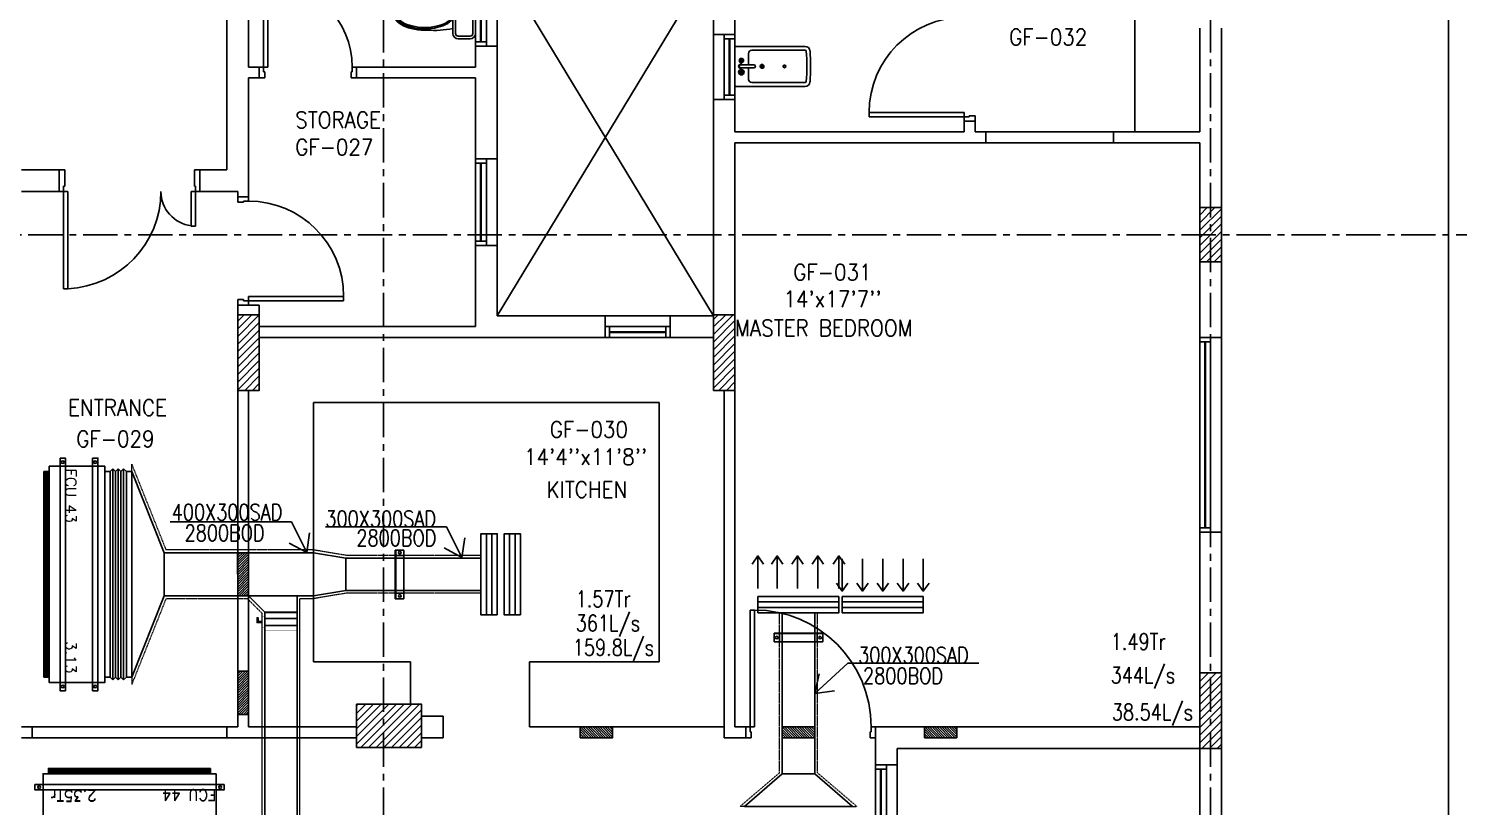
# Model space of a CAD drawing. Header units: millimetres. Extents: x -1288794 to 2153086, y -2701644 to -1428868.
# Drawn here: x 1112836 to 1126062, y -1500654 to -1493463 of the extents above; entities that cross this region are included whole.
import ezdxf

# ---------------------------------------------------------------- set-up
doc = ezdxf.new("R2010")
doc.units = ezdxf.units.MM
doc.header["$LTSCALE"] = 100
for name, pattern in [('CENTER', [50.8, 31.75, -6.35, 6.35, -6.35]), ('DASHED2', [9.525, 6.35, -3.175]), ('HIDDEN', [9.525, 6.35, -3.175])]:
    doc.linetypes.add(name, pattern=pattern)
for name, color, linetype in [('A-ANNO-TEXT', 8, 'Continuous'), ('A-AREA', 8, 'CENTER'), ('A-DOOR', 4, 'Continuous'), ('A-FLOR-OVHD', 4, 'DASHED2'), ('A-FLOR-PFIX', 8, 'Continuous'), ('A-FLOR-SPCL', 8, 'Continuous'), ('A-GLAZ', 5, 'Continuous'), ('A-GRID', 253, 'CENTER'), ('A-WALL-FULL', 8, 'Continuous'), ('AC- VD', 5, 'Continuous'), ('AC-FD', 1, 'Continuous'), ('AC-HLTEXT', 100, 'Continuous'), ('AC-SAD', 3, 'Continuous'), ('AC-SAD TEXT', 3, 'Continuous'), ('AC-WALL OPENING', 1, 'Continuous'), ('FCU-AC', 160, 'Continuous'), ('L1-E014-C22-VAC (08-08-2010)$0$ETA-AC-DAMPER', 4, 'Continuous'), ('M-HANGER', 30, 'Continuous'), ('RETURN GRILL RIGHT', 1, 'Continuous'), ('S-COL- HACT.', 9, 'Continuous'), ('S-COL.', 8, 'Continuous'), ('SAD RIGHT', 3, 'Continuous'), ('SUPPLY GRILL RIGHT', 3, 'Continuous')]:
    doc.layers.add(name, color=color, linetype=linetype)
doc.layers.add('INSULATION', color=1, linetype='Continuous', lineweight=5)
doc.styles.add('ROMAND', font='romand')
doc.styles.add('ROMANS', font='romans.shx', dxfattribs={"width": 0.8})
doc.styles.add('SIMPLEX', font='simplex.shx', dxfattribs={"width": 0.8})
doc.dimstyles.new('100 of DIM2', dxfattribs={"dimscale": 0, "dimtxt": 200, "dimasz": 150, "dimexe": 75, "dimexo": 200, "dimgap": 75, "dimtad": 1, "dimdec": 0, "dimrnd": 5, "dimzin": 0, "dimdsep": 46, "dimtxsty": 'ROMANS', "dimblk": 'ARCHTICK', "dimcen": 100, "dimclrd": 94, "dimclre": 94, "dimclrt": 2, "dimadec": 0, "dimazin": 0, "dimtfac": 1, "dimtdec": 0, "dimtofl": 0, "dimtmove": 2, "dimatfit": 3, "dimldrblk": 'OPEN90', "dimfxl": 75, "dimtolj": 1, "dimtzin": 0, "dimarcsym": 0})
pattern_1 = [(45, (2220225.743, -1109556.65), (-35.355339, 35.355339), [])]

# ---------------------------------------------------------------- blocks, each defined once
blk = doc.blocks.new('W-180')
for p, q in [((1800, 100), (0, 100)), ((1800, 0), (0, 0)), ((40, 0), (40, 100)), ((1760, 100), (1760, 0))]:
    blk.add_line(p, q)
at = {"linetype": 'Continuous'}
for p, q in [((1760, 53), (40, 53)), ((1760, 47), (40, 47))]:
    blk.add_line(p, q, dxfattribs=at)
blk = doc.blocks.new('BIDET-1')
for p, q in [((175, 0), (-175, 0)), ((-185, -10), (-185, -649)), ((-15, -125), (-120, -125)), ((-39, -59), (-69, -59)), ((-54, -44), (-54, -74)), ((-15, -54), (-15, -174)), ((15, -54), (15, -174)), ((120, -125), (15, -125)), ((39, -59), (69, -59)), ((54, -44), (54, -74)), ((185, -10), (185, -649)), ((-150, -155), (-150, -649)), ((12, -250), (-12, -250)), ((-9, -259), (9, -241)), ((-9, -241), (9, -259)), ((0, -238), (0, -262)), ((150, -155), (150, -649))]:
    blk.add_line(p, q)
for centre, radius in [((-54, -59), 25), ((-54, -59), 20), ((-54, -59), 15.2), ((-54, -59), 10.2), ((54, -59), 20), ((54, -59), 15.2), ((54, -59), 10.2), ((0, -250), 17.5), ((0, -250), 12.5), ((0, -457), 12.5), ((0, -457), 10)]:
    blk.add_circle(centre, radius)
for centre, radius, start, end in [((-175, -10), 10, 90, 180), ((175, -10), 10, 0, 90), ((-120, -155), 30, 90, 180), ((0, -54), 20, 318.5904, 221.4096), ((0, -54), 15, 0, 180), ((120, -155), 30, 0, 90), ((0, -174), 15, 180, 0), ((-140, -649), 45, 180, 265.2062), ((-140, -649), 10, 180, 265.2062), ((0, 1020), 1685, 265.2062, 274.7938), ((140, -649), 10, 274.7938, 0), ((140, -649), 45, 274.7938, 0), ((0, 1020), 1720, 265.2062, 274.7938)]:
    blk.add_arc(centre, radius, start, end)
blk = doc.blocks.new('D-100-R1')
for p, q in [((-80, 980), (-80, 100)), ((-80, 980), (-40, 980)), ((-40, 980), (-40, 55)), ((-1000, 100), (-1000, 0)), ((-1000, 100), (-960, 100)), ((-960, 100), (-960, 55)), ((-960, 55), (-950, 55)), ((-950, 55), (-950, 0)), ((-80, 100), (0, 100)), ((-50, 55), (-50, 0)), ((-50, 55), (-40, 55)), ((-50, 0), (0, 0)), ((0, 100), (0, 0)), ((-1000, 0), (-950, 0))]:
    blk.add_line(p, q)
at = {"linetype": 'Continuous'}
blk.add_arc((-80, 100), 880, 90, 180, dxfattribs=at)
blk = doc.blocks.new('D-90-R1')
for p, q in [((-80, 880), (-40, 880)), ((-80, 880), (-80, 100)), ((-40, 880), (-40, 55)), ((-900, 100), (-860, 100)), ((-900, 100), (-900, 0)), ((-860, 100), (-860, 55)), ((-860, 55), (-850, 55)), ((-850, 55), (-850, 0)), ((-80, 100), (0, 100)), ((-50, 55), (-40, 55)), ((-50, 55), (-50, 0)), ((-50, 0), (0, 0)), ((0, 100), (0, 0)), ((-900, 0), (-850, 0))]:
    blk.add_line(p, q)
at = {"linetype": 'Continuous'}
blk.add_arc((-80, 100), 780, 90, 180, dxfattribs=at)
blk = doc.blocks.new('W-60')
for p, q in [((600, 100), (0, 100)), ((600, 0), (0, 0)), ((40, 0), (40, 100)), ((560, 100), (560, 0))]:
    blk.add_line(p, q)
at = {"linetype": 'Continuous'}
for p, q in [((560, 53), (40, 53)), ((560, 47), (40, 47))]:
    blk.add_line(p, q, dxfattribs=at)
blk = doc.blocks.new('D-130-R')
for p, q in [((1220, 200), (1220, 1100)), ((1220, 1100), (1260, 1100)), ((1260, 200), (1260, 1100)), ((80, 520), (40, 520)), ((40, 200), (40, 520)), ((80, 200), (80, 520)), ((0, 0), (0, 200)), ((80, 200), (0, 200)), ((40, 150), (40, 200)), ((50, 150), (40, 150)), ((50, 0), (50, 150)), ((1300, 200), (1220, 200)), ((1260, 150), (1250, 150)), ((1250, 0), (1250, 150)), ((1260, 150), (1260, 200)), ((1300, 0), (1300, 200)), ((50, 0), (0, 0)), ((1300, 0), (1250, 0))]:
    blk.add_line(p, q)
for centre, radius, start, end in [((1260, 200), 900, 92.5473, 180), ((40, 200), 320, 0, 82.8192)]:
    blk.add_arc(centre, radius, start, end)
blk = doc.blocks.new('WC-1')
for p, q in [((-210, 0), (210, 0)), ((-260, -160), (-260, -50)), ((-235, -160), (-235, -50)), ((-210, -25), (210, -25)), ((235, -50), (235, -160)), ((260, -50), (260, -160)), ((210, -185), (-210, -185)), ((210, -210), (-210, -210)), ((91, -223), (-91, -223)), ((86, -235), (-86, -235))]:
    blk.add_line(p, q)
for radius in [22.1, 17.1]:
    blk.add_circle((-6, -107), radius)
for centre, radius, start, end in [((-210, -50), 50, 90, 180), ((-210, -50), 25, 90, 180), ((210, -50), 50, 360, 90), ((210, -50), 25, 360, 90), ((-210, -160), 50, 180, 270), ((-210, -160), 25, 180, 270), ((722, -383), 904, 168.9529, 184.0632), ((178, -428), 341, 149.8586, 166.4766), ((178, -428), 328, 149.8586, 166.4766), ((69, -365), 214, 138.4152, 149.8586), ((69, -365), 201, 139.9943, 149.8586), ((-69, -365), 201, 30.1414, 40.0057), ((-69, -365), 214, 30.1414, 41.5848), ((-178, -428), 328, 13.5234, 30.1414), ((-178, -428), 341, 13.5234, 30.1414), ((210, -160), 25, 270, 360), ((210, -160), 50, 270, 360), ((352, -470), 520, 166.4766, 180), ((352, -470), 507, 166.4766, 180), ((-352, -470), 507, 360, 13.5234), ((-352, -470), 520, 360, 13.5234), ((352, -470), 532, 177.5541, 180), ((352, -470), 532, 180, 193.5234), ((352, -470), 520, 180, 193.5234), ((352, -470), 507, 180, 193.5234), ((-352, -470), 507, 346.4766, 360), ((-352, -470), 520, 346.4766, 360), ((-352, -470), 532, 346.4766, 360), ((-352, -470), 532, 360, 2.4459), ((178, -512), 353, 193.5234, 210.1414), ((178, -512), 341, 193.5234, 210.1414), ((178, -512), 328, 193.5234, 210.1414), ((-178, -512), 328, 329.8586, 346.4766), ((-178, -512), 341, 329.8586, 346.4766), ((-178, -512), 353, 329.8586, 346.4766), ((69, -575), 226, 210.1414, 234.4972), ((69, -575), 214, 210.1414, 234.4972), ((69, -575), 201, 210.1414, 234.4972), ((0, -672), 108, 234.4972, 270), ((0, -672), 95.9, 234.4972, 270), ((0, -672), 83.4, 234.4972, 270), ((0, -672), 83.4, 270, 305.5028), ((0, -672), 95.9, 270, 305.5028), ((0, -672), 108, 270, 305.5028), ((-69, -575), 201, 305.5028, 329.8586), ((-69, -575), 214, 305.5028, 329.8586), ((-69, -575), 226, 305.5028, 329.8586)]:
    blk.add_arc(centre, radius, start, end)
at = {"linetype": 'Continuous', "ltscale": 50}
blk.add_arc((-722, -383), 904, 355.9368, 11.0471, dxfattribs=at)
blk = doc.blocks.new('D-120-R1')
for p, q in [((-80, 1180), (-40, 1180)), ((-80, 1180), (-80, 100)), ((-40, 1180), (-40, 55)), ((-1200, 100), (-1160, 100)), ((-1200, 100), (-1200, 0)), ((-1160, 100), (-1160, 55)), ((-1160, 55), (-1150, 55)), ((-1150, 55), (-1150, 0)), ((-80, 100), (0, 100)), ((-50, 55), (-40, 55)), ((-50, 55), (-50, 0)), ((-50, 0), (0, 0)), ((0, 100), (0, 0)), ((-1200, 0), (-1150, 0))]:
    blk.add_line(p, q)
at = {"linetype": 'Continuous'}
blk.add_arc((-80, 100), 1080, 90, 180, dxfattribs=at)
blk = doc.blocks.new('W-120')
for p, q in [((1200, 100), (0, 100)), ((1200, 0), (0, 0)), ((40, 0), (40, 100)), ((1160, 100), (1160, 0))]:
    blk.add_line(p, q)
at = {"linetype": 'Continuous'}
for p, q in [((1160, 53), (40, 53)), ((1160, 47), (40, 47))]:
    blk.add_line(p, q, dxfattribs=at)
blk = doc.blocks.new('W-80')
for p, q in [((800, 100), (0, 100)), ((800, 0), (0, 0)), ((40, 0), (40, 100)), ((760, 100), (760, 0))]:
    blk.add_line(p, q)
at = {"linetype": 'Continuous'}
for p, q in [((760, 53), (40, 53)), ((760, 47), (40, 47))]:
    blk.add_line(p, q, dxfattribs=at)
blk = doc.blocks.new('_ArchTick')
at = {"color": 0, "linetype": 'ByBlock', "const_width": 0.15}
blk.add_lwpolyline([(-0.5, -0.5), (0.5, 0.5)], dxfattribs=at)
blk = doc.blocks.new('grill')
at = {"layer": 'SUPPLY GRILL RIGHT'}
for p, q in [((665706, -1490217), (665656, -1490217)), ((665656, -1490217), (665656, -1490967)), ((665756, -1490217), (665706, -1490217)), ((665706, -1490217), (665706, -1490967))]:
    blk.add_line(p, q, dxfattribs=at)
blk.add_lwpolyline([(665756, -1490967), (665756, -1490217), (665606, -1490217), (665606, -1490967)], close=True, dxfattribs=at)
blk = doc.blocks.new('grillreturn')
at = {"layer": 'RETURN GRILL RIGHT'}
for p, q in [((665656, -1489444), (665656, -1490194)), ((665706, -1489444), (665706, -1490194))]:
    blk.add_line(p, q, dxfattribs=at)
blk.add_lwpolyline([(665756, -1490194), (665756, -1489444), (665606, -1489444), (665606, -1490194)], close=True, dxfattribs=at)
blk = doc.blocks.new('*U356')
at = {"layer": 'L1-E014-C22-VAC (08-08-2010)$0$ETA-AC-DAMPER', "color": 5}
for p, q in [((-33, 0), (-33, 300)), ((33, 0), (33, 300))]:
    blk.add_line(p, q, dxfattribs=at)
for points, const_width in [([(-91, 300), (91, 300)], 1.82), ([(0, 0), (0, 314)], 1.5), ([(-91, 0), (91, 0)], 1.82), ([(-48, 0), (-48, -20), (48, -20), (48, 0)], 1.5)]:
    blk.add_lwpolyline(points, dxfattribs=dict(at, const_width=const_width))
at = {"layer": 'L1-E014-C22-VAC (08-08-2010)$0$ETA-AC-DAMPER', "color": 5, "const_width": 1.82}
blk.add_lwpolyline([(75, 300), (75, 0), (-75, 0), (-75, 300)], close=True, dxfattribs=at)
at = {"layer": 'L1-E014-C22-VAC (08-08-2010)$0$ETA-AC-DAMPER', "color": 5}
blk.add_lwpolyline([(6, -20), (6, -62), (40, -62), (40, -72), (-6, -72), (-6, -20)], dxfattribs=at)
blk = doc.blocks.new('fcu 2.5 tr')
h = blk.add_hatch()
h.set_pattern_fill('NET', color=3)
h.paths.add_polyline_path([(83172, -1587743), (81672, -1587743), (81672, -1587793), (83172, -1587793)])
at = {"layer": 'FCU-AC'}
for p, q in [((81672, -1587030), (81647, -1587055)), ((83197, -1587055), (81647, -1587055)), ((81672, -1587080), (81647, -1587055)), ((81672, -1587080), (81647, -1587105)), ((83197, -1587105), (81647, -1587105)), ((81672, -1587130), (81647, -1587105)), ((83172, -1587030), (81672, -1587030)), ((83172, -1587080), (81672, -1587080)), ((83172, -1587080), (81672, -1587080)), ((83197, -1587055), (83172, -1587030)), ((83197, -1587055), (83172, -1587080)), ((83197, -1587105), (83172, -1587080)), ((83197, -1587105), (83172, -1587130)), ((81672, -1587130), (81647, -1587155)), ((83197, -1587155), (81647, -1587155)), ((81672, -1587180), (81647, -1587155)), ((83172, -1587130), (81672, -1587130)), ((83172, -1587130), (81672, -1587130)), ((83197, -1587155), (83172, -1587130)), ((83197, -1587155), (83172, -1587180))]:
    blk.add_line(p, q, dxfattribs=at)
at = {"layer": 'FCU-AC', "color": 1}
for p, q in [((83172, -1586980), (81672, -1586980)), ((81672, -1586980), (81672, -1587030)), ((81672, -1587030), (83172, -1587030)), ((83172, -1587030), (83172, -1586980)), ((83172, -1587180), (81672, -1587180)), ((81672, -1587180), (81672, -1587230)), ((81672, -1587230), (83172, -1587230)), ((83172, -1587230), (83172, -1587180))]:
    blk.add_line(p, q, dxfattribs=at)
at = {"layer": 'FCU-AC'}
blk.add_lwpolyline([(81622, -1587743), (83222, -1587743), (83222, -1587230), (81622, -1587230)], close=True, dxfattribs=at)
at = {"layer": 'FCU-AC', "color": 6}
for points in [[(81547, -1587343), (83297, -1587343), (83297, -1587293), (81547, -1587293)], [(81547, -1587643), (83297, -1587643), (83297, -1587593), (81547, -1587593)]]:
    blk.add_lwpolyline(points, close=True, dxfattribs=at)
at = {"layer": 'FCU-AC', "color": 3}
blk.add_lwpolyline([(81672, -1587793), (83172, -1587793), (83172, -1587743), (81672, -1587743)], close=True, dxfattribs=at)
at = {"layer": 'FCU-AC', "color": 6}
for centre in [(81584, -1587318), (83259, -1587318), (81584, -1587618), (83259, -1587618)]:
    blk.add_circle(centre, 12.5, dxfattribs=at)
blk = doc.blocks.new('fcu 3.5 tr')
at = {"layer": 'FCU-AC'}
h = blk.add_hatch(dxfattribs=at)
h.set_pattern_fill('NET', color=3)
h.paths.add_polyline_path([(100970, -1580238), (99070, -1580238), (99070, -1580288), (100970, -1580288)])
for p, q in [((99045, -1579550), (99070, -1579525)), ((100995, -1579550), (99045, -1579550)), ((99045, -1579550), (99070, -1579575)), ((100970, -1579525), (99070, -1579525)), ((100995, -1579550), (100970, -1579525)), ((100995, -1579550), (100970, -1579575)), ((99045, -1579600), (99070, -1579575)), ((100995, -1579600), (99045, -1579600)), ((99045, -1579600), (99070, -1579625)), ((99045, -1579650), (99070, -1579625)), ((100995, -1579650), (99045, -1579650)), ((99045, -1579650), (99070, -1579675)), ((100970, -1579575), (99070, -1579575)), ((100970, -1579575), (99070, -1579575)), ((100970, -1579625), (99070, -1579625)), ((100970, -1579625), (99070, -1579625)), ((100995, -1579600), (100970, -1579575)), ((100995, -1579600), (100970, -1579625)), ((100995, -1579650), (100970, -1579625)), ((100995, -1579650), (100970, -1579675))]:
    blk.add_line(p, q, dxfattribs=at)
at = {"layer": 'FCU-AC', "color": 1}
for p, q in [((100970, -1579475), (99070, -1579475)), ((99070, -1579475), (99070, -1579525)), ((99070, -1579525), (100970, -1579525)), ((100970, -1579525), (100970, -1579475)), ((100970, -1579675), (99070, -1579675)), ((99070, -1579675), (99070, -1579725)), ((100970, -1579725), (100970, -1579675)), ((99070, -1579725), (100970, -1579725))]:
    blk.add_line(p, q, dxfattribs=at)
at = {"layer": 'FCU-AC', "color": 6}
for points in [[(98945, -1579838), (101095, -1579838), (101095, -1579788), (98945, -1579788)], [(98945, -1580138), (101095, -1580138), (101095, -1580088), (98945, -1580088)]]:
    blk.add_lwpolyline(points, close=True, dxfattribs=at)
at = {"layer": 'FCU-AC'}
blk.add_lwpolyline([(99020, -1580238), (101020, -1580238), (101020, -1579725), (99020, -1579725)], close=True, dxfattribs=at)
at = {"layer": 'FCU-AC', "color": 3}
blk.add_lwpolyline([(99070, -1580288), (100970, -1580288), (100970, -1580238), (99070, -1580238)], close=True, dxfattribs=at)
at = {"layer": 'FCU-AC', "color": 6}
for centre in [(98982, -1579813), (101057, -1579813), (98982, -1580113), (101057, -1580113)]:
    blk.add_circle(centre, 12.5, dxfattribs=at)
blk = doc.blocks.new('*U436')
at = {"linetype": 'Continuous'}
for p, q in [((-38, -206), (-38, 244)), ((42, 244), (-38, 244)), ((42, 194), (-38, 194)), ((37, -206), (37, 244)), ((42, -206), (42, 244)), ((42, -156), (-38, -156)), ((42, -206), (-38, -206))]:
    blk.add_line(p, q, dxfattribs=at)
for centre in [(0, 219), (0, -181)]:
    blk.add_circle(centre, 12.5, dxfattribs=at)
blk = doc.blocks.new('*U429')
at = {"linetype": 'Continuous'}
for p, q in [((-38, -206), (-38, 244)), ((42, 244), (-38, 244)), ((42, 194), (-38, 194)), ((37, -206), (37, 244)), ((42, -206), (42, 244)), ((42, -156), (-38, -156)), ((42, -206), (-38, -206))]:
    blk.add_line(p, q, dxfattribs=at)
for centre in [(0, 219), (0, -181)]:
    blk.add_circle(centre, 12.5, dxfattribs=at)
blk = doc.blocks.new('SUPPLY GRILL RIGHT')
at = {"layer": 'SUPPLY GRILL RIGHT'}
for p, q in [((375, 25), (-375, 25)), ((375, -25), (375, 25)), ((375, -25), (-375, -25)), ((375, -75), (375, -25))]:
    blk.add_line(p, q, dxfattribs=at)
blk.add_lwpolyline([(-375, -75), (375, -75), (375, 75), (-375, 75)], close=True, dxfattribs=at)
for points in [[(-375, -450), (-375, -150)], [(-178.5, -450), (-178.5, -150)], [(9, -450), (9, -150)], [(196.5, -450), (196.5, -150)], [(375, -450), (375, -150)]]:
    blk.add_leader(points, dimstyle='100 of DIM2', override={"dimscale": 1, "dimasz": 75, "dimtad": 0, "dimclrd": 0, "dimfxl": 0.2}, dxfattribs=at)
blk = doc.blocks.new('RETURN GRILL RIGHT')
at = {"layer": 'RETURN GRILL RIGHT'}
for p, q in [((375, 25), (-375, 25)), ((375, -25), (-375, -25))]:
    blk.add_line(p, q, dxfattribs=at)
blk.add_lwpolyline([(-375, -75), (375, -75), (375, 75), (-375, 75)], close=True, dxfattribs=at)
for points in [[(-375, -125), (-375, -425)], [(-187.5, -125), (-187.5, -425)], [(0, -125), (0, -425)], [(187.5, -125), (187.5, -425)], [(375, -125), (375, -425)]]:
    blk.add_leader(points, dimstyle='100 of DIM2', override={"dimscale": 1, "dimasz": 75, "dimtad": 0, "dimclrd": 0, "dimfxl": 0.2}, dxfattribs=at)

msp = doc.modelspace()

# ---------------------------------------------------------------- hatches: boundary and pattern name
at = {"layer": 'AC-FD', "linetype": 'ByBlock'}
h = msp.add_hatch(dxfattribs=at)
h.set_pattern_fill('ANSI31', color=256, scale=5, angle=0.24732, style=0)
h.set_pattern_definition([(45.247322, (1045960.788, 92843.435), (-11.27367045, 11.1767607), [])])
h.paths.add_polyline_path([(1114771.2, -1498708.9), (1114871.2, -1498708.4), (1114869.9, -1498308.4), (1114769.9, -1498308.9)])
h = msp.add_hatch(dxfattribs=at)
h.set_pattern_fill('ANSI31', color=256, scale=5, angle=90, style=0)
h.set_pattern_definition([(135, (-471665.163, -1561958.653), (-11.22532015, -11.22532015), [])])
h.paths.add_polyline_path([(1120107.7, -1500018.7), (1120107.7, -1499918.7), (1119807.7, -1499918.6), (1119807.7, -1500018.6)])
at = {"layer": 'AC-WALL OPENING', "linetype": 'ByBlock'}
h = msp.add_hatch(dxfattribs=at)
h.set_pattern_fill('ANSI31', color=256, scale=5, angle=-180, style=0)
h.set_pattern_definition([(225, (1176810.56, -3091102.89), (11.22532015, -11.22532015), [])])
h.paths.add_polyline_path([(1114870.6, -1499402.9), (1114770.6, -1499402.9), (1114770.6, -1499802.9), (1114870.6, -1499802.9)])
h = msp.add_hatch(dxfattribs=at)
h.set_pattern_fill('ANSI31', color=256, scale=5, angle=-270, style=0)
h.set_pattern_definition([(135, (-473731.952, -1561958.635), (-11.22532015, -11.22532015), [])])
h.paths.add_polyline_path([(1118238, -1500018.6), (1118238, -1499918.6), (1117938, -1499918.6), (1117938, -1500018.6)])
h = msp.add_hatch(dxfattribs=at)
h.set_pattern_fill('ANSI31', color=256, scale=5, angle=-270, style=0)
h.set_pattern_definition([(135, (-470547.63, -1561958.635), (-11.22532015, -11.22532015), [])])
h.paths.add_polyline_path([(1121422.4, -1500018.6), (1121422.4, -1499918.6), (1121122.4, -1499918.6), (1121122.4, -1500018.6)])
at = {"layer": 'S-COL- HACT.', "linetype": 'Continuous', "ltscale": 3}
h = msp.add_hatch(dxfattribs=at)
h.set_pattern_fill('ANSI31', color=256, scale=400, style=0)
h.set_pattern_definition(pattern_1)
h.paths.add_polyline_path([(1123670.6, -1495618.6), (1123670.6, -1495118.6), (1123870.6, -1495118.6), (1123870.6, -1495618.6)])
h = msp.add_hatch(dxfattribs=at)
h.set_pattern_fill('ANSI31', color=256, scale=400, style=0)
h.set_pattern_definition(pattern_1)
h.paths.add_polyline_path([(1114770.6, -1496807.9), (1114770.6, -1496107.9), (1114970.6, -1496107.9), (1114970.6, -1496807.9)])
h = msp.add_hatch(dxfattribs=at)
h.set_pattern_fill('ANSI31', color=256, scale=400, style=0)
h.set_pattern_definition(pattern_1)
h.paths.add_polyline_path([(1119170.6, -1496807.9), (1119170.6, -1496107.9), (1119370.6, -1496107.9), (1119370.6, -1496807.9)])
h = msp.add_hatch(dxfattribs=at)
h.set_pattern_fill('ANSI31', color=256, scale=400, style=0)
h.set_pattern_definition(pattern_1)
h.paths.add_polyline_path([(1123670.6, -1500118.6), (1123670.6, -1499418.6), (1123870.6, -1499418.6), (1123870.6, -1500118.6)])
h = msp.add_hatch(dxfattribs=at)
h.set_pattern_fill('ANSI31', color=256, scale=400, style=0)
h.set_pattern_definition([(45, (2220225.743, -1109546.65), (-35.355339, 35.355339), [])])
h.paths.add_polyline_path([(1115870.6, -1499708.6), (1116470.6, -1499708.6), (1116470.6, -1500108.6), (1115870.6, -1500108.6)])

# ---------------------------------------------------------------- linework, layer by layer
at = {"layer": 'A-AREA', "ltscale": 15}
msp.add_line((1125970.6, -1512568.6), (1125970.6, -1469568.6), dxfattribs=at)
at = {"layer": 'A-FLOR-OVHD', "linetype": 'Continuous', "ltscale": 3}
for p, q in [((1122870.6, -1494418.6), (1121691.4, -1494418.6)), ((1121691.4, -1494518.6), (1122870.6, -1494518.6)), ((1114670.6, -1499918.6), (1112870.6, -1499918.6)), ((1112870.6, -1500018.6), (1114670.6, -1500018.6))]:
    msp.add_line(p, q, dxfattribs=at)
at = {"layer": 'A-FLOR-SPCL', "ltscale": 3}
for p, q in [((1123070.6, -1494418.6), (1123070.6, -1492268.6)), ((1119170.6, -1492818.6), (1117170.6, -1496118.6)), ((1117170.6, -1492818.6), (1119170.6, -1496118.6)), ((1118670.6, -1496918.6), (1115470.6, -1496918.6)), ((1115470.6, -1499318.6), (1115470.6, -1496918.6)), ((1118670.6, -1499318.6), (1118670.6, -1496918.6)), ((1116370.6, -1499318.6), (1115470.6, -1499318.6)), ((1116370.6, -1499708.6), (1116370.6, -1499318.6)), ((1117470.6, -1499918.6), (1117470.6, -1499318.6)), ((1117470.6, -1499318.6), (1118670.6, -1499318.6)), ((1117470.6, -1499918.6), (1119270.6, -1499918.6)), ((1119370.6, -1499918.6), (1119470.6, -1499918.6)), ((1119270.6, -1500018.6), (1119470.6, -1500018.6)), ((1123670.6, -1501618.6), (1123670.6, -1500118.6)), ((1123870.6, -1501618.6), (1123870.6, -1500118.6))]:
    msp.add_line(p, q, dxfattribs=at)
at = {"layer": 'A-GLAZ', "ltscale": 3}
for p, q in [((1117170.6, -1493025.5), (1117170.6, -1493625.5)), ((1119170.6, -1494118.6), (1119170.6, -1493518.6)), ((1117170.6, -1494668.6), (1117170.6, -1495468.6)), ((1118170.6, -1496118.6), (1118770.6, -1496118.6)), ((1123870.6, -1496318.6), (1123870.6, -1498118.6)), ((1120870.6, -1501468.6), (1120870.6, -1500268.6))]:
    msp.add_line(p, q, dxfattribs=at)
at = {"layer": 'A-GRID', "ltscale": 0.1}
for p, q in [((1116120.6, -1466442.6), (1116120.6, -1514577)), ((1123770.6, -1466442.6), (1123770.6, -1514577)), ((1086417.2, -1495368.6), (1129956.8, -1495368.6))]:
    msp.add_line(p, q, dxfattribs=at)
at = {"layer": 'A-WALL-FULL', "ltscale": 3}
for p, q in [((1114670.6, -1494768.6), (1114670.6, -1491468.6)), ((1119370.6, -1493518.6), (1119370.6, -1491668.6)), ((1114870.6, -1492818.6), (1114870.6, -1493818.6)), ((1119170.6, -1492818.6), (1119170.6, -1493518.6)), ((1123670.6, -1494418.6), (1123670.6, -1493460.2)), ((1123870.6, -1496318.6), (1123870.6, -1493460.2)), ((1119370.6, -1493518.6), (1119170.6, -1493518.6)), ((1116970.6, -1493625.5), (1117170.6, -1493625.5)), ((1116970.6, -1493625.5), (1116970.6, -1493818.6)), ((1116970.6, -1493625.5), (1117170.6, -1493625.5)), ((1117170.6, -1493625.5), (1117170.6, -1494668.6)), ((1114870.6, -1493818.6), (1114970.6, -1493818.6)), ((1114970.6, -1493918.6), (1114970.6, -1493818.6)), ((1115870.6, -1493818.6), (1116970.6, -1493818.6)), ((1115870.6, -1493918.6), (1115870.6, -1493818.6)), ((1114870.6, -1495018.6), (1114870.6, -1493918.6)), ((1114870.6, -1493918.6), (1114970.6, -1493918.6)), ((1115870.6, -1493918.6), (1116970.6, -1493918.6)), ((1116970.6, -1493918.6), (1116970.6, -1494668.6)), ((1119170.6, -1496118.6), (1119170.6, -1494118.6)), ((1119370.6, -1494118.6), (1119170.6, -1494118.6)), ((1119370.6, -1494418.6), (1119370.6, -1494118.6)), ((1121591.4, -1494318.6), (1121491.4, -1494318.6)), ((1121491.4, -1494418.6), (1121491.4, -1494318.6)), ((1121591.4, -1494418.6), (1121591.4, -1494318.6)), ((1121491.4, -1494418.6), (1119370.6, -1494418.6)), ((1121691.4, -1494518.6), (1119370.6, -1494518.6)), ((1119370.6, -1499918.6), (1119370.6, -1494518.6)), ((1121691.4, -1494418.6), (1121591.4, -1494418.6)), ((1121691.4, -1494518.6), (1121691.4, -1494418.6)), ((1123670.6, -1494418.6), (1122870.6, -1494418.6)), ((1122870.6, -1494518.6), (1122870.6, -1494418.6)), ((1123670.6, -1494518.6), (1122870.6, -1494518.6)), ((1123670.6, -1496318.6), (1123670.6, -1494518.6)), ((1112770.6, -1494768.6), (1113120.6, -1494768.6)), ((1113120.6, -1494968.6), (1113120.6, -1494768.6)), ((1114420.6, -1494768.6), (1114670.6, -1494768.6)), ((1114420.6, -1494968.6), (1114420.6, -1494768.6)), ((1116970.6, -1494668.6), (1117170.6, -1494668.6)), ((1112770.6, -1494968.6), (1113120.6, -1494968.6)), ((1114420.6, -1494968.6), (1114770.6, -1494968.6)), ((1114770.6, -1495018.6), (1114770.6, -1494968.6)), ((1114870.6, -1495018.6), (1114770.6, -1495018.6)), ((1116970.6, -1495468.6), (1117170.6, -1495468.6)), ((1116970.6, -1495468.6), (1116970.6, -1496218.6)), ((1117170.6, -1495468.6), (1117170.6, -1496118.6)), ((1114770.6, -1499918.6), (1114770.6, -1496018.6)), ((1114870.6, -1496018.6), (1114770.6, -1496018.6)), ((1116970.6, -1496218.6), (1114970.6, -1496218.6)), ((1117170.6, -1496118.6), (1118170.6, -1496118.6)), ((1118170.6, -1496318.6), (1118170.6, -1496118.6)), ((1118770.6, -1496318.6), (1118770.6, -1496118.6)), ((1118770.6, -1496118.6), (1119170.6, -1496118.6)), ((1116970.6, -1496318.6), (1114970.6, -1496318.6)), ((1118170.6, -1496318.6), (1116970.6, -1496318.6)), ((1118770.6, -1496318.6), (1119170.6, -1496318.6)), ((1123670.6, -1496318.6), (1123870.6, -1496318.6)), ((1114870.6, -1499918.6), (1114870.6, -1496807.9)), ((1119270.6, -1496807.9), (1119270.6, -1500018.6)), ((1123670.6, -1498118.6), (1123870.6, -1498118.6)), ((1123670.6, -1499918.6), (1123670.6, -1498118.6)), ((1123870.6, -1500118.6), (1123870.6, -1498118.6)), ((1112770.6, -1499918.6), (1112870.6, -1499918.6)), ((1112870.6, -1499918.6), (1112870.6, -1500018.6)), ((1114670.6, -1500018.6), (1114670.6, -1499918.6)), ((1114670.6, -1499918.6), (1114770.6, -1499918.6)), ((1114870.6, -1499918.6), (1115870.6, -1499918.6)), ((1120670.6, -1500268.6), (1120670.6, -1499918.6)), ((1120670.6, -1499918.6), (1123670.6, -1499918.6)), ((1112770.6, -1500018.6), (1112870.6, -1500018.6)), ((1114670.6, -1500018.6), (1115870.6, -1500018.6)), ((1120870.6, -1500118.6), (1123870.6, -1500118.6)), ((1120870.6, -1500268.6), (1120870.6, -1500118.6)), ((1120870.6, -1500268.6), (1120670.6, -1500268.6))]:
    msp.add_line(p, q, dxfattribs=at)
at = {"layer": 'A-WALL-FULL', "linetype": 'Continuous', "ltscale": 3}
for p, q in [((1114770.6, -1496018.6), (1114970.6, -1496018.6)), ((1114970.6, -1496218.6), (1114970.6, -1496018.6)), ((1114970.6, -1496807.9), (1114970.6, -1496318.6)), ((1119170.6, -1496318.6), (1119170.6, -1496807.9)), ((1114870.6, -1496807.9), (1114970.6, -1496807.9)), ((1119170.6, -1496807.9), (1119270.6, -1496807.9)), ((1116470.6, -1499708.6), (1115870.6, -1499708.6)), ((1115870.6, -1499708.6), (1115870.6, -1499918.6)), ((1116470.6, -1499818.6), (1116470.6, -1499708.6)), ((1116470.6, -1499818.6), (1116670.6, -1499818.6)), ((1116670.6, -1499818.6), (1116670.6, -1500018.6)), ((1115870.6, -1500018.6), (1115870.6, -1500108.6)), ((1116670.6, -1500018.6), (1116470.6, -1500018.6)), ((1116470.6, -1500108.6), (1116470.6, -1500018.6)), ((1115870.6, -1500108.6), (1116470.6, -1500108.6))]:
    msp.add_line(p, q, dxfattribs=at)
at = {"layer": 'AC-FD', "linetype": 'ByBlock'}
for points in [[(1114769.9, -1498308.9), (1114869.9, -1498308.4), (1114871.2, -1498708.4), (1114771.2, -1498708.9)], [(1119807.7, -1500018.6), (1119807.7, -1499918.6), (1120107.7, -1499918.7), (1120107.7, -1500018.7)]]:
    msp.add_lwpolyline(points, close=True, dxfattribs=at)
at = {"layer": 'AC-SAD'}
for p, q in [((1113790.6, -1497558.4), (1114090.6, -1498308.4)), ((1113790.6, -1497558.4), (1113790.6, -1499458.4)), ((1115471.2, -1498308.4), (1114090.6, -1498308.4)), ((1114090.6, -1498308.4), (1114090.6, -1498708.4)), ((1115471.2, -1498708.4), (1115471.2, -1498308.4)), ((1115771.2, -1498358.4), (1115471.2, -1498308.4)), ((1117021.2, -1498358.4), (1115771.2, -1498358.4)), ((1115771.2, -1498658.4), (1115771.2, -1498358.4)), ((1114090.6, -1498708.4), (1113790.6, -1499458.4)), ((1115471.2, -1498708.4), (1114090.6, -1498708.4)), ((1114871.2, -1498708.4), (1115021.2, -1498858.4)), ((1115321.2, -1502243.4), (1115321.2, -1498708.4)), ((1115771.2, -1498658.4), (1115471.2, -1498708.4)), ((1117021.2, -1498658.4), (1115771.2, -1498658.4)), ((1115021.2, -1502243.4), (1115021.2, -1498858.4)), ((1115021.2, -1498858.4), (1115321.2, -1498858.4)), ((1119807.7, -1500353.7), (1119807.7, -1498863.9)), ((1120107.7, -1500353.7), (1120107.7, -1498863.9)), ((1119807.7, -1500353.7), (1119457.7, -1500653.7)), ((1119807.7, -1500353.7), (1120107.7, -1500353.7)), ((1120107.7, -1500353.7), (1120457.7, -1500653.7)), ((1120457.7, -1500653.7), (1119457.7, -1500653.7))]:
    msp.add_line(p, q, dxfattribs=at)
at = {"layer": 'AC-WALL OPENING', "linetype": 'ByBlock'}
for points in [[(1114870.6, -1499802.9), (1114770.6, -1499802.9), (1114770.6, -1499402.9), (1114870.6, -1499402.9)], [(1117938, -1500018.6), (1117938, -1499918.6), (1118238, -1499918.6), (1118238, -1500018.6)], [(1121122.4, -1500018.6), (1121122.4, -1499918.6), (1121422.4, -1499918.6), (1121422.4, -1500018.6)]]:
    msp.add_lwpolyline(points, close=True, dxfattribs=at)
at = {"layer": 'INSULATION', "linetype": 'HIDDEN', "ltscale": 0.01}
for p, q in [((1113790.6, -1497491.1), (1114107.5, -1498283.4)), ((1113790.6, -1497558.4), (1113790.6, -1497491.1)), ((1115473.3, -1498283.4), (1114107.5, -1498283.4)), ((1115773.3, -1498333.4), (1115473.3, -1498283.4)), ((1117021.2, -1498333.4), (1115773.3, -1498333.4)), ((1114107.5, -1498733.4), (1113790.6, -1499525.7)), ((1114860.8, -1498733.4), (1114107.5, -1498733.4)), ((1114860.8, -1498733.4), (1114996.2, -1498868.8)), ((1115473.3, -1498733.4), (1115346.2, -1498733.4)), ((1115346.2, -1502243.4, 0), (1115346.2, -1498733.4)), ((1115773.3, -1498683.4), (1115473.3, -1498733.4)), ((1117021.2, -1498683.4), (1115773.3, -1498683.4)), ((1114996.2, -1502243.4, 0), (1114996.2, -1498868.8)), ((1119782.7, -1500342.2), (1119782.7, -1498863.9)), ((1120132.7, -1500342.2), (1120132.7, -1498863.9)), ((1113790.6, -1499458.4), (1113790.6, -1499525.7)), ((1119470.6, -1499918.6), (1119470.6, -1499918.6)), ((1119782.7, -1500342.2), (1119419.3, -1500653.7)), ((1120132.7, -1500342.2), (1120496.1, -1500653.7)), ((1119457.7, -1500653.7), (1119419.3, -1500653.7)), ((1120457.7, -1500653.7), (1120496.1, -1500653.7))]:
    msp.add_line(p, q, dxfattribs=at)
at = {"layer": 'S-COL.', "linetype": 'Continuous', "ltscale": 3}
for points in [[(1123670.6, -1495618.6), (1123670.6, -1495118.6), (1123870.6, -1495118.6), (1123870.6, -1495618.6)], [(1123670.6, -1495618.6), (1123670.6, -1495118.6), (1123870.6, -1495118.6), (1123870.6, -1495618.6)], [(1123670.6, -1495618.6), (1123670.6, -1495118.6), (1123870.6, -1495118.6), (1123870.6, -1495618.6)], [(1114770.6, -1496807.9), (1114770.6, -1496107.9), (1114970.6, -1496107.9), (1114970.6, -1496807.9)], [(1114770.6, -1496807.9), (1114770.6, -1496107.9), (1114970.6, -1496107.9), (1114970.6, -1496807.9)], [(1114770.6, -1496807.9), (1114770.6, -1496107.9), (1114970.6, -1496107.9), (1114970.6, -1496807.9)], [(1119170.6, -1496807.9), (1119170.6, -1496107.9), (1119370.6, -1496107.9), (1119370.6, -1496807.9)], [(1119170.6, -1496807.9), (1119170.6, -1496107.9), (1119370.6, -1496107.9), (1119370.6, -1496807.9)], [(1119170.6, -1496807.9), (1119170.6, -1496107.9), (1119370.6, -1496107.9), (1119370.6, -1496807.9)], [(1123670.6, -1500118.6), (1123670.6, -1499418.6), (1123870.6, -1499418.6), (1123870.6, -1500118.6)], [(1123670.6, -1500118.6), (1123670.6, -1499418.6), (1123870.6, -1499418.6), (1123870.6, -1500118.6)], [(1123670.6, -1500118.6), (1123670.6, -1499418.6), (1123870.6, -1499418.6), (1123870.6, -1500118.6)], [(1115870.6, -1499708.6), (1116470.6, -1499708.6), (1116470.6, -1500108.6), (1115870.6, -1500108.6)], [(1115870.6, -1499708.6), (1116470.6, -1499708.6), (1116470.6, -1500108.6), (1115870.6, -1500108.6)], [(1115870.6, -1499708.6), (1116470.6, -1499708.6), (1116470.6, -1500108.6), (1115870.6, -1500108.6)]]:
    msp.add_lwpolyline(points, close=True, dxfattribs=at)

# ---------------------------------------------------------------- block references
at = {"layer": 'A-DOOR', "ltscale": 3, "xscale": -1}
for name, p in [('D-90-R1', (1114970.6, -1493918.6)), ('D-120-R1', (1119470.6, -1500018.6))]:
    msp.add_blockref(name, p, dxfattribs=at)
at = {"layer": 'A-DOOR', "ltscale": 3, "xscale": -1, "rotation": 90}
msp.add_blockref('D-100-R1', (1121591.4, -1494318.6), dxfattribs=at)
at = {"layer": 'A-DOOR', "ltscale": 3}
for name, p, rotation in [('D-130-R', (1114420.6, -1494768.6), 180), ('D-100-R1', (1114770.6, -1496018.6), 270)]:
    msp.add_blockref(name, p, dxfattribs=dict(at, rotation=rotation))
at = {"layer": 'A-FLOR-PFIX', "ltscale": 3, "xscale": -1, "rotation": 270}
msp.add_blockref('WC-1', (1116970.6, -1493297.8), dxfattribs=at)
at = {"layer": 'A-FLOR-PFIX', "ltscale": 3, "rotation": 90}
msp.add_blockref('BIDET-1', (1119370.6, -1493812.3), dxfattribs=at)
at = {"layer": 'A-GLAZ', "ltscale": 3, "xscale": -1}
for name, p, rotation in [('W-60', (1116970.6, -1493625.5), 270), ('W-60', (1119370.6, -1493518.6), 90), ('W-80', (1117070.6, -1494668.6), 90), ('W-180', (1123670.6, -1498118.6), 270), ('W-120', (1120670.6, -1501468.6), 270)]:
    msp.add_blockref(name, p, dxfattribs=dict(at, rotation=rotation))
msp.add_blockref('W-60', (1118770.6, -1496318.6), dxfattribs=at)
at = {"layer": 'AC- VD', "xscale": -1, "rotation": 270}
msp.add_blockref('*U356', (1115021.2, -1498949.2), dxfattribs=at)
at = {"layer": 'FCU-AC', "color": 3}
for name, p, rotation in [('fcu 3.5 tr', (2693265.6, -1398488.9), 270), ('fcu 2.5 tr', (1196192.1, -3088095), 180)]:
    msp.add_blockref(name, p, dxfattribs=dict(at, rotation=rotation))
at = {"layer": 'M-HANGER', "xscale": -1}
msp.add_blockref('*U436', (1116269.7, -1498527.5), dxfattribs=at)
at = {"layer": 'M-HANGER', "xscale": -1, "rotation": 270}
msp.add_blockref('*U429', (1119938.3, -1499093.6), dxfattribs=at)
at = {"layer": 'RETURN GRILL RIGHT', "rotation": 180}
msp.add_blockref('RETURN GRILL RIGHT', (1120737.7, -1498788.9), dxfattribs=at)
at = {"layer": 'SAD RIGHT'}
for name, p in [('grill', (451414.9, -7916.7)), ('grillreturn', (451630.1, -8689.8))]:
    msp.add_blockref(name, p, dxfattribs=at)
at = {"layer": 'SUPPLY GRILL RIGHT', "rotation": 180}
msp.add_blockref('SUPPLY GRILL RIGHT', (1119957.7, -1498788.9), dxfattribs=at)

# ---------------------------------------------------------------- texts
at = {"layer": 'A-ANNO-TEXT', "style": 'ROMANS', "width": 0.9}
for s, p in [('GF-032', (1121906.6, -1493616.4)), ('STORAGE', (1115302.9, -1494382.5)), ('GF-027', (1115302.9, -1494634.1)), ('GF-031', (1119910.5, -1495790.2)), ("14'x17'7''", (1119819.5, -1496037.9)), ('MASTER BEDROOM', (1119370.6, -1496306.1)), ('ENTRANCE', (1113202.4, -1497042.2)), ('GF-030', (1117657.8, -1497244.4)), ('GF-029', (1113278, -1497332)), ("14'4''x11'8''", (1117418.6, -1497497.2)), ('KITCHEN', (1117627.9, -1497800.6))]:
    msp.add_text(s, height=150, dxfattribs=at).set_placement(p)
at = {"layer": 'AC-HLTEXT', "style": 'ROMAND'}
for s, rotation, p in [('FCU 43', 270, (1113177.6, -1497532.6)), ('3.13', 270, (1113177.6, -1499126.2)), ('2.35Tr', 180, (1113464.9, -1500507.7)), ('FCU 44', 180, (1114573.7, -1500502))]:
    msp.add_text(s, height=100, rotation=rotation, dxfattribs=at).set_placement(p)
at = {"layer": 'AC-SAD TEXT', "style": 'ROMAND'}
for s, rotation, p in [('FCU 43', 270, (1113177.6, -1497532.6)), ('3.13', 270, (1113177.6, -1499126.2)), ('2.35Tr', 180, (1113464.9, -1500503.7)), ('FCU 44', 180, (1114573.7, -1500498))]:
    msp.add_text(s, height=100, rotation=rotation, dxfattribs=at).set_placement(p)
at = {"layer": 'AC-SAD TEXT', "style": 'SIMPLEX', "width": 0.8}
for s, p in [('400X300SAD', (1114160.7, -1498009.3)), ('300X300SAD', (1115582, -1498069.9)), ('2800BOD', (1114279.4, -1498200.7)), ('2800BOD', (1115868.4, -1498247.1)), ('1.57Tr', (1117896.9, -1498810.9)), ('361L/s', (1117896.9, -1499033.7)), ('159.8L/s', (1117870.5, -1499259.3)), ('1.49Tr', (1122846.2, -1499205.2)), ('300X300SAD', (1120509.7, -1499330.3)), ('2800BOD', (1120555.2, -1499522.2)), ('344L/s', (1122846.2, -1499515.4)), ('38.54L/s', (1122856.6, -1499856.6))]:
    msp.add_text(s, height=150, dxfattribs=at).set_placement(p)

# ---------------------------------------------------------------- leaders
at = {"layer": 'AC-SAD TEXT'}
for points in [[(1115408.7, -1498305.8), (1115267.4, -1498024.3), (1114146.6, -1498024.3)], [(1116844.1, -1498351.4), (1116702.7, -1498069.9), (1115582, -1498069.9)], [(1120109.7, -1499608.8), (1120414.9, -1499330.3), (1121625.7, -1499330.3)]]:
    msp.add_leader(points, dimstyle='100 of DIM2', override={"dimscale": 1, "dimtad": 0, "dimfxl": 0.2}, dxfattribs=at)

doc.saveas('drawing.dxf')
